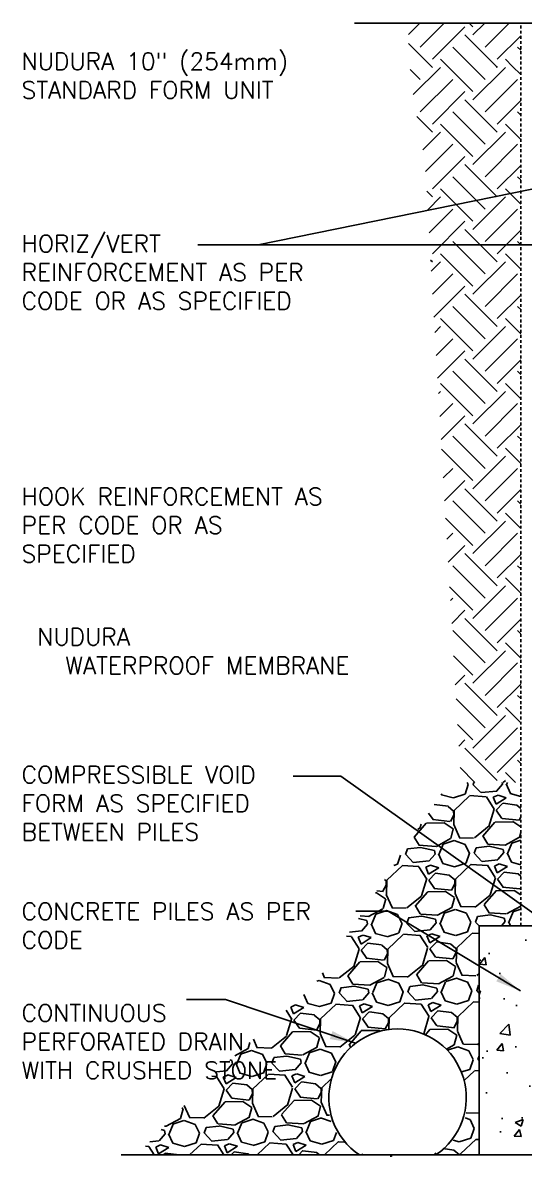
# Model space of a CAD drawing. Header units: inches. Extents: x 338.5 to 392.6, y 41.7 to 93.1.
# Drawn here: x 338.5 to 360.4, y 41.7 to 92.1 of the extents above; entities that cross this region are included whole.
import ezdxf
from ezdxf.enums import TextEntityAlignment as Align

# ---------------------------------------------------------------- set-up
doc = ezdxf.new("R2010")
doc.units = ezdxf.units.IN
doc.header["$MEASUREMENT"] = 0
doc.linetypes.add('HIDDEN2', pattern=[0.1875, 0.125, -0.0625])
for name, color, linetype in [('HATCH', 12, 'Continuous'), ('LINE50', 5, 'Continuous'), ('LINE9', 9, 'Continuous'), ('TEXT', 4, 'Continuous')]:
    doc.layers.add(name, color=color, linetype=linetype)
doc.styles.add('DIM', font='romans.shx', dxfattribs={"width": 0.7})
doc.styles.add('ROMANS', font='romans.shx', dxfattribs={"height": 0.75})
doc.dimstyles.new('ext_12', dxfattribs={"dimscale": 12, "dimtxt": 0.09375, "dimasz": 0.09375, "dimexe": 0.09375, "dimexo": 0.0625, "dimgap": 0.0625, "dimtad": 1, "dimdec": 1, "dimzin": 3, "dimdsep": 46, "dimlunit": 4, "dimtxsty": 'DIM', "dimcen": 0.09, "dimdle": 0.09375, "dimclrt": 4, "dimadec": 0, "dimazin": 0, "dimtfac": 1, "dimtdec": 1, "dimtmove": 2, "dimatfit": 3, "dimfxl": 1, "dimfrac": 2, "dimtolj": 1, "dimtzin": 0, "dimarcsym": 0})
pattern_1 = [(45, (0, 0), (2.220446049250313e-16, 2.82842712474619), [2, -2]), (45, (-0.5303300858899106, 0.5303300858899107), (2.220446049250313e-16, 2.82842712474619), [2, -2]), (45, (-1.060660171779821, 1.060660171779821), (2.220446049250313e-16, 2.82842712474619), [2, -2]), (135, (-1.060660171779821, 1.414213562373095), (-2.82842712474619, 4.440892098500626e-16), [2, -2]), (135, (-0.5303300858899104, 1.944543648263006), (-2.82842712474619, 4.440892098500626e-16), [2, -2]), (135, (2.220446049250313e-16, 2.474873734152916), (-2.82842712474619, 4.440892098500626e-16), [2, -2])]

msp = doc.modelspace()

# ---------------------------------------------------------------- hatches: boundary and pattern name
at = {"layer": 'HATCH'}
h = msp.add_hatch(dxfattribs=at)
h.set_pattern_fill('EARTH', color=256, scale=8, angle=45, style=0)
h.set_pattern_definition(pattern_1)
edge = h.paths.add_edge_path()
edge.add_spline(control_points=[(355.3329306112632, 92.08803434302587), (355.3315015955727, 91.74583616522472), (355.3384628143241, 91.1130505553052), (355.3800091316589, 90.48320231745024), (355.4053116495065, 90.19404320166832)], knot_values=[47.63997163679746, 47.63997163679746, 47.63997163679746, 47.63997163679746, 48.66620206390014, 49.54010215149552, 49.54010215149552, 49.54010215149552, 49.54010215149552], degree=3, periodic=0)
edge.add_line((355.4053116495065, 90.19404320166832), (360.2367788439879, 90.19404320166832))
edge.add_line((360.2367788439879, 90.19404320166832), (360.2367788439879, 92.08803434302172))
edge.add_line((360.2367788439879, 92.08803434302172), (355.3329306112632, 92.0880343430217))
h = msp.add_hatch(dxfattribs=at)
h.set_pattern_fill('EARTH', color=256, scale=8, angle=45, style=0)
h.set_pattern_definition(pattern_1)
edge = h.paths.add_edge_path()
edge.add_spline(control_points=[(355.4053116495065, 90.19404320166832), (355.5232889181025, 88.84578992209346), (355.7759421577904, 87.5087993928013), (356.0496553704389, 86.1726036558702)], knot_values=[43.56526468545274, 43.56526468545274, 43.56526468545274, 43.56526468545274, 47.63997163679746, 47.63997163679746, 47.63997163679746, 47.63997163679746], degree=3, periodic=0)
edge.add_line((356.049655370439, 86.1726036558702), (357.6248471869141, 58.95683728091295))
edge.add_line((357.6248471869141, 58.95683728091295), (360.2367788439879, 58.95683728091295))
edge.add_line((360.2367788439879, 58.95683728091295), (360.2367788439879, 90.19404320166831))
edge.add_line((360.2367788439879, 90.19404320166831), (355.4053116495065, 90.19404320166831))
h = msp.add_hatch(dxfattribs=at)
h.set_pattern_fill('GRAVEL', color=256, scale=3, angle=1, style=0)
h.set_pattern_definition([(229.012787504, (144.5083538201484, -4.89008775281971), (-23.52512970994692, -27.41474552371738), [0.403608, -39.9572641412211]), (185.969740728, (144.2436306643874, -5.194754211104694), (35.94215980631817, 3.627829717211484), [0.692604, -68.56777428368999]), (133.510447078, (143.5547828991157, -5.266787233255805), (30.57136026712244, -32.47140174704199), [0.488364, -48.3480977882991]), (268.2736890059999, (142.3980504006107, -6.03709232015472), (1.952398699232235, 60.04321892869538), [0.630714, -62.440674124887]), (293.833654178, (142.3790499858115, -6.667519940296366), (-15.62600205908804, 35.73273092907092), [0.618465, -61.2281193842649]), (358.273689006, (142.6289613043183, -7.233244548990555), (-60.04321892869538, 1.952398699232238), [0.630714, -62.440674124887]), (38.6942404667, (143.25938892446, -7.252244963789764), (-38.47048791798075, -30.67607470574572), [0.8340869999999999, -82.574545646748]), (73.2553283749, (143.9103876759802, -6.730804051011397), (19.84494277342359, 66.35644841550479), [0.7874639999999999, -77.9589644904402]), (122.429565615, (144.1372618179897, -5.976729702099149), (-24.6769885348075, 38.57520235660442), [0.63285, -62.65221932918699]), (176.236358309, (143.797887779112, -5.442571240839001), (33.04733115947271, -2.423613673038932), [0.722496, -35.4022877363769]), (223.397437798, (143.0769502942131, -5.395146111764468), (-35.41858761319962, -33.62326057190304), [0.9343440000000001, -92.5001250143847]), (139.814074834, (145.3681216274183, -6.015254103890676), (-21.31094491415542, 17.63075797763209), [0.318903, -31.5715344382041]), (172.46923439, (145.124493175229, -5.809474665452782), (39.09877454972295, -5.318442319884277), [0.606711, -60.06453424847101]), (226, (144.5230138415558, -5.729959816751077), (0.05235721931184669, -2.999543085468973), [0.4242629999999997, -3.818377687119298]), (204.198590514, (144.3067629592555, -5.373679651846608), (14.89300098872214, 6.260872267497526), [0.228474, -22.6188453175917]), (292.801409486, (144.098365659852, -5.467330949762513), (-3.156614743403783, 8.946272037095996), [0.323109, -15.8323854214035]), (31.96375653209999, (144.223583105202, -5.765190969536953), (8.89391481778398, 6.156157828873841), [0.5247869999999999, -16.96806868453589]), (162.565051177, (144.6688024182843, -5.487378508947948), (6.051443390250231, -2.894828646845402), [0.3794730000000001, -9.1073599805052]), (17.389540334, (142.3586306702799, -5.497698136963386), (29.83835919675608, 9.522201449526158), [0.5316, -52.6285354400082]), (71.3461759419, (142.8659351338441, -5.338820255406915), (-11.42224292944982, -33.20440281741857), [0.445983, -44.152223241957]), (294.1985905139999, (144.6583309744219, -4.887469891854117), (-6.260872267497511, 14.89300098872214), [0.456945, -22.3903743175917]), (344.610459666, (144.8456335702537, -5.30426449066109), (-30.15250251262719, 8.47505706328915), [0.5316, -52.628535440007]), (340.44395478, (142.3910921462532, -7.357414849954274), (-15.10242986596968, 5.737300074379165), [0.51264, -25.1193712359525]), (295.775140569, (142.874160473087, -7.529010279992526), (-15.57364483977624, 32.73318784360166), [0.429534, -42.523929189828]), (67.8014094864, (144.7406836245885, -7.88648940513017), (5.73730007437904, 15.10242986596948), [0.4569449999999998, -22.39037431759168]), (18.35402463630001, (144.9133261990129, -7.463411940005777), (-38.78463123385179, -12.67881619293064), [0.5028929999999999, -49.78627084271999]), (70.4439547804, (143.2709075127086, -7.912144442592982), (-5.737300074379118, -15.10242986596944), [0.25632, -25.3756912359525]), (102.309932474, (144.5607110394603, -7.88963083828888), (-3.208971962716468, 11.94581512256488), [0.15297, -15.1440885407784]), (166.963756532, (144.52809774764, -7.74017725620854), (9.050986475719249, -2.842471427533628), [0.6184649999999995, -11.75085187685309]), (187.009005957, (143.9255712695806, -7.600671545797454), (29.94307363538002, 3.523115278587631), [0.5731499999999995, -56.74176952362837]), (304.690067526, (144.22829525494, -6.035149847229178), (-3.104257524092836, 5.946728951626455), [0.4326659999999997, -10.38398782639199]), (354.1572265869999, (144.474541568095, -6.390906439940537), (51.0969468915997, -5.109013442637045), [0.755382, -74.7826878720849]), (61.9453959009, (145.2259980560416, -6.467803427676643), (-11.63167180669367, -21.20623047553155), [0.308868, -30.578022422961]), (90.99999999999994, (145.371263060577, -6.195226689018824), (-3.051900304781024, 2.947185866157323), [0.18, -2.82]), (121.256437164, (143.8640096912918, -7.511732397619618), (12.36467287705968, -20.78737272103684), [0.416772, -41.2605599683494]), (49.0127875042, (143.6477588089916, -7.155452232715142), (23.52512970994674, 27.41474552371729), [0.8072159999999999, -39.5536561412211]), (1, (144.1772051205137, -6.54611931614518), (2.947185866157323, 3.051900304781025), [0.78, -2.22]), (326.304846469, (144.9570863227356, -6.532506439124099), (30.3619313898751, -20.47322940516518), [0.474342, -46.959822902526]), (255.054604099, (145.3517390735847, -6.79565887830578), (-2.790114208221885, -12.05052956118856), [0.436806, -21.4035236678415]), (208.645975364, (145.2390873608696, -7.217689199043939), (-56.46774643079564, -30.99021802161704), [0.711195, -70.40842254677818]), (176.42607874, (144.6149426070454, -7.55863395450104), (-39.04641733041097, 2.318899234415123), [0.7523969999999994, -74.48722022390662])])
edge = h.paths.add_edge_path()
edge.add_line((360.2367788439878, 58.95683728091294), (357.10471370803, 58.95683728091294))
edge.add_line((357.10471370803, 58.95683728091294), (351.1990216019279, 50.08642635012203))
edge.add_line((351.1990216019279, 50.08642635012203), (346.7491739919068, 46.14663181551748))
edge.add_line((346.7491739919068, 46.14663181551748), (343.4950345320622, 42.70683728091294))
edge.add_line((343.4950345320622, 42.70683728091294), (354.865696055045, 42.70683728091294))
edge.add_arc((354.1541993679572, 44.90304125640753), 2.308579528133095, 172.4382665245466, 287.950591290923, ccw=False)
edge.add_arc((354.865696055045, 45.20683728091294), 3, 0, 180, ccw=False)
edge.add_arc((355.5771927421328, 44.90304125640759), 2.308579528133138, -107.95059129092118, 7.56173347545149, ccw=False)
edge.add_line((354.865696055045, 42.70683728091294), (358.4236918425766, 42.70683728091294))
edge.add_line((358.4236918425766, 42.70683728091294), (358.4242788439878, 52.70683728091294))
edge.add_line((358.4242788439878, 52.70683728091294), (360.2367788439878, 52.70683728091294))
edge.add_line((360.2367788439878, 52.70683728091294), (360.2367788439878, 58.95683728091294))
h = msp.add_hatch(dxfattribs=at)
h.set_pattern_fill('AR-CONC', color=256, scale=0.5, angle=1, style=0)
h.set_pattern_definition([(51, (71.9524728441852, -2.849055485428195), (3.591230580826696, -0.2511233065023097), [0.3749999999999999, -4.124999999999999]), (356, (71.9524728441852, -2.849055485428195), (-0.7592888197454685, 3.748280132633979), [0.3, -3.3]), (101.4514, (72.25174204943872, -2.869982404895145), (2.831944464155655, 3.497154589683885), [0.31870095, -3.50571056]), (47.1842, (71.93502043774791, -1.849207790271804), (5.349836038779046, -0.7343394021712951), [0.5625, -6.1875]), (97.6356, (72.38084006726211, -1.910403020229732), (4.58759825445366, 4.951408107247325), [0.47805144, -5.258565]), (352.1842, (71.93502043774791, -1.849207790271804), (4.587594389253899, 4.951411690460441), [0.45, -4.95]), (22, (72.43930738693543, -2.09044351084226), (3.019214044012298, -1.96070052689655), [0.375, -4.125]), (327, (72.43930738693543, -2.09044351084226), (1.153113302519168, 3.646430196238836), [0.3, -3.3]), (72.4514, (72.69090845334301, -2.253835382144667), (4.172328626442232, 1.685726402824494), [0.31870095, -3.50571056]), (38.49999999999999, (71.9524728441852, -2.849055485428195), (0.03174102237445284, 1.665276856110907), [0, -3.26, 0, -3.35, 0, -3.3125]), (8.5, (71.9524728441852, -2.849055485428195), (1.280730185889973, 1.994714187784866), [0, -1.91, 0, -3.185, 0, -1.2625]), (328.5, (70.83764266408582, -2.868514918605766), (2.670673846092011, -0.06617475198372981), [0, -1.25, 0, -3.899999999999999, 0, -5.174999999999999]), (318.5, (70.33771881650762, -2.877241121824408), (2.906751372130045, 0.5513386895730241), [0, -1.625, 0, -2.59, 0, -3.675])])
h.paths.add_polyline_path([(377.6742788439879, 52.70683728091295), (374.4867788439878, 52.70683728091296), (374.4867788439878, 49.70683728091296), (361.6117788439878, 49.70683728091294), (361.6117788439878, 52.70683728091295), (358.4242788439878, 52.70683728091295), (358.4242788439878, 42.70683728091295), (367.0492788439878, 42.70683728091295), (368.0492788439878, 43.70683728091295), (368.0492788439878, 41.70683728091295), (369.0492788439878, 42.70683728091296), (377.6742788439879, 42.70683728091295)])

# ---------------------------------------------------------------- linework, layer by layer
at = {"layer": 'LINE50'}
for q in [(358.4242788439878, 42.70683728091295), (377.6742788439879, 52.70683728091295)]:
    msp.add_line((358.4242788439878, 52.70683728091295), q, dxfattribs=at)
at = {"layer": 'LINE9'}
for p, q in [((366.9140718863719, 92.0880343430217), (352.9749430612387, 92.0880343430217)), ((367.0492788439878, 42.70683728091295), (342.794154390139, 42.70683728091295))]:
    msp.add_line(p, q, dxfattribs=at)
at = {"layer": 'LINE9', "linetype": 'HIDDEN2'}
msp.add_line((360.2367788439879, 52.70683728091295), (360.2367788439879, 92.08803434302172), dxfattribs=at)
at = {"layer": 'LINE9', "color": 9}
msp.add_arc((354.8617788439878, 45.20683728091294), 3, 303.5573097619198, 236.4426902380802, dxfattribs=at)
at = {"layer": 'TEXT'}
for points in [[(362.1391001225212, 90.19404320166832, 0, 0.36, 0), (361.0591001225213, 90.19404320166832, 0, 0, 0), (352.0339465046426, 90.19404320166832, 0, 0, 0)], [(366.9521326747088, 71.44967939287106, 0, 0.36, 0), (365.8721326747089, 71.44967939287106, 0, 0, 0), (351.3040229065952, 71.44967939287106, 0, 0, 0)], [(360.2367788439878, 65.27696192892708, 0, 0.36, 0), (359.1567788439879, 65.27696192892708, 0, 0, 0), (343.3776598458073, 65.27696192892708, 0, 0, 0)]]:
    msp.add_lwpolyline(points, format="xyseb", dxfattribs=at)

# ---------------------------------------------------------------- texts
at = {"layer": 'TEXT', "style": 'ROMANS'}
for s, p in [('NUDURA ', (343.6981722572219, 64.93765321439959)), (' WATERPROOF MEMBRANE ', (353.2754998265088, 63.68335297270305))]:
    msp.add_text(s, height=0.75, dxfattribs=at).set_placement(p, align=Align.RIGHT)
at = {"layer": 'TEXT', "char_height": 0.75, "attachment_point": 4, "style": 'ROMANS'}
for s, insert, width in [('NUDURA 10" (254mm) STANDARD FORM UNIT', (338.4481722572219, 89.79195687531573), 14.45078109773974), ('HORIZ/VERT REINFORCEMENT AS PER CODE OR AS SPECIFIED', (338.4481722572219, 81.21783858178456), 14.45078109773974), ('HOOK REINFORCEMENT AS PER CODE OR AS SPECIFIED', (338.4481722572219, 70.18627162295793), 14.45078109773974), ('COMPRESSIBLE VOID FORM AS SPECIFIED BETWEEN PILES', (338.4481722572219, 58.05011560026787), 14.45078109773974), ('CONCRETE PILES AS PER CODE', (338.4481722572219, 52.71230318375277), 14.45078109773974), ('CONTINUOUS PERFORATED DRAIN WITH CRUSHED STONE', (338.4481722572219, 47.64919955867836), 12.50342130286685)]:
    msp.add_mtext(s, dxfattribs=dict(at, insert=insert, width=width))

# ---------------------------------------------------------------- leaders
at = {"layer": 'TEXT'}
for points in [[(367.1502266030604, 86.14812813264423), (348.7696578678724, 82.41143706207345), (346.144796462193, 82.41143706207345)], [(371.3586675299482, 82.41143706207345), (349.2578451050148, 82.41143706207345), (346.144796462193, 82.41143706207345)], [(364.2193416362019, 50.80677604909059), (352.3861190360077, 59.2312669081974), (350.2995683656221, 59.2312669081974)]]:
    msp.add_leader(points, dimstyle='ext_12', override={"dimgap": 0.0625, "dimtad": 0}, dxfattribs=at)
for points in [[(360.2288206364862, 49.86118077854076), (354.4533042635163, 53.34655415612906), (353.0402068223049, 53.34713724617382)], [(353.0257189544328, 47.57936422111128), (347.3493510393255, 49.49564650467133), (345.6481458008858, 49.49593804969371)]]:
    msp.add_leader(points, dimstyle='ext_12', dxfattribs=at)

doc.saveas('drawing.dxf')
